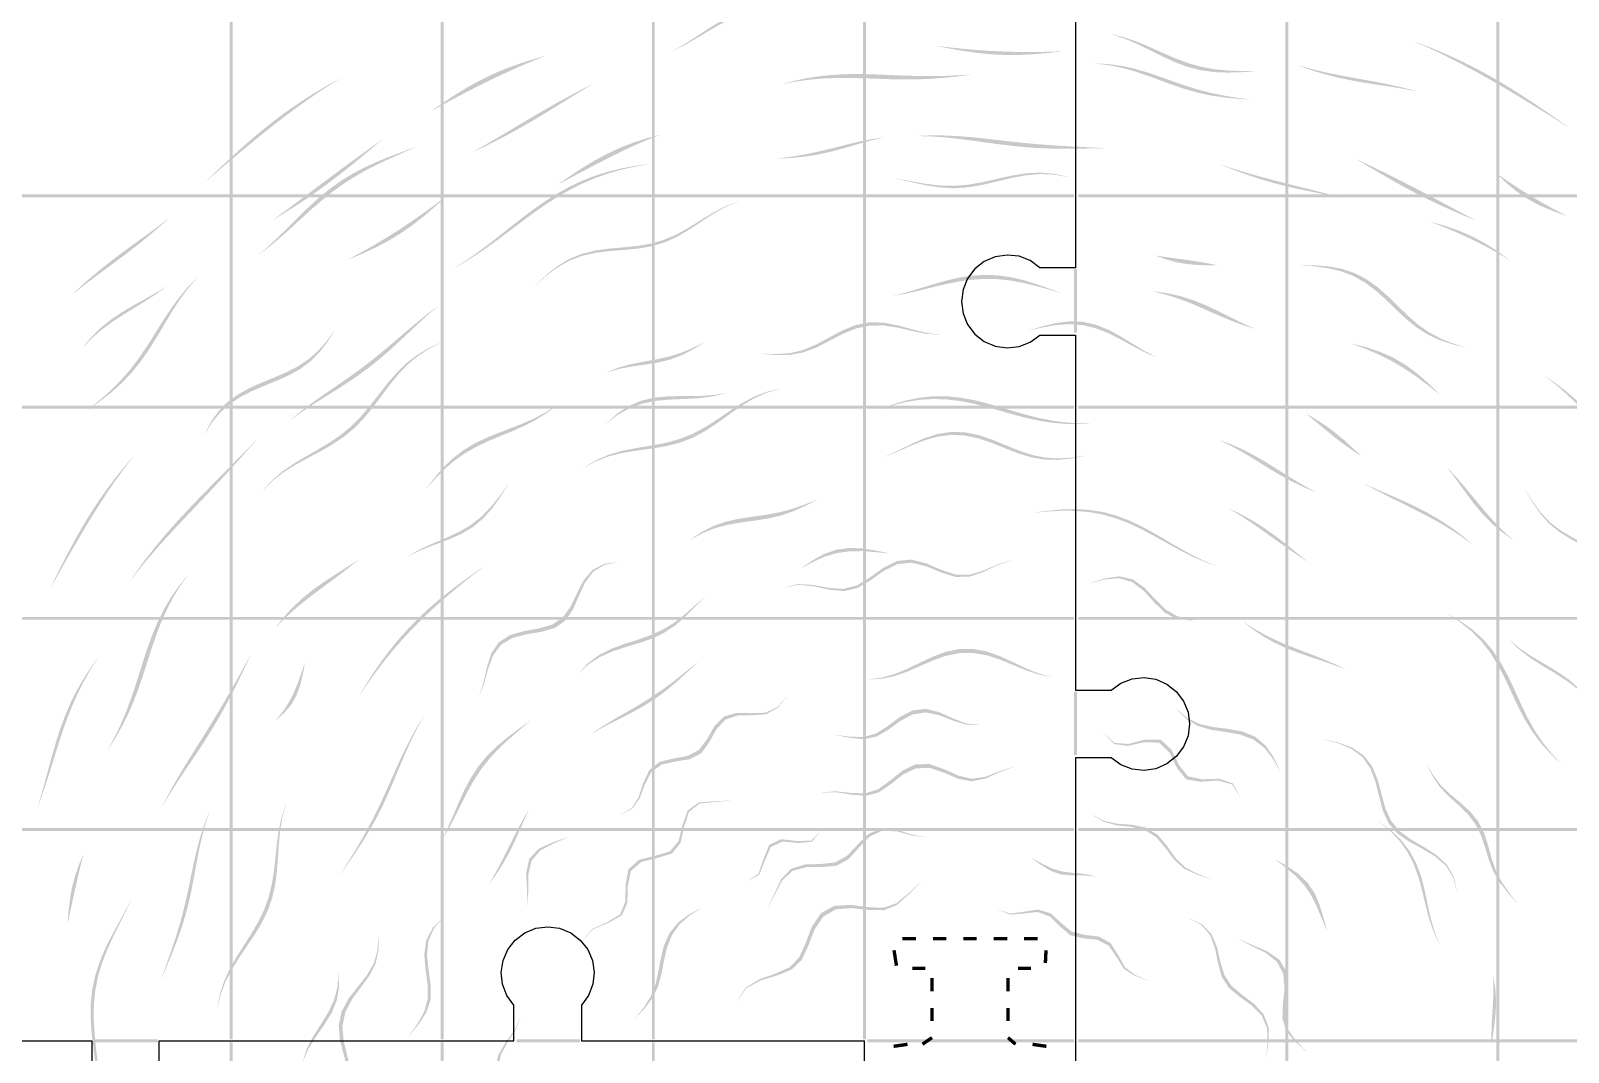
# Model space of a CAD drawing. Header units: millimetres. Extents: x 5 to 414, y 6 to 775.
# Drawn here: x 106.1 to 276.2, y 593.3 to 706.2 of the extents above; entities that cross this region are included whole.
import ezdxf

# ---------------------------------------------------------------- set-up
doc = ezdxf.new("R2010")
doc.units = ezdxf.units.MM
doc.layers.add('CUT', color=1, linetype='Continuous')
doc.layers.add('RASTER', color=7, linetype='Continuous')

msp = doc.modelspace()

# ---------------------------------------------------------------- hatches: boundary and pattern name
at = {"layer": 'RASTER'}
for points in [[(128.112, 711.173), (128.438, 711.173), (128.438, 688.149), (128.112, 688.149)], [(151.462, 711.173), (151.788, 711.173), (151.788, 688.149), (151.462, 688.149)], [(174.812, 711.173), (175.138, 711.173), (175.138, 688.149), (174.812, 688.149)], [(198.162, 711.173), (198.488, 711.173), (198.488, 688.149), (198.162, 688.149)], [(244.862, 711.173), (245.188, 711.173), (245.188, 688.149), (244.862, 688.149)], [(268.212, 711.173), (268.538, 711.173), (268.538, 688.149), (268.212, 688.149)], [(177.135, 704.026), (178.504, 704.798), (179.858, 705.672), (181.219, 706.571), (182.608, 707.406), (184.04, 708.097), (185.521, 708.581), (187.051, 708.828), (188.619, 708.841), (190.212, 708.661), (191.813, 708.353), (193.406, 708.005), (193.409, 707.987), (191.828, 708.248), (190.242, 708.475), (188.662, 708.589), (187.106, 708.529), (185.584, 708.258), (184.107, 707.774), (182.673, 707.109), (181.277, 706.322), (179.903, 705.49), (178.531, 704.694), (177.14, 704.008)], [(225.624, 705.856), (227.094, 705.502), (228.538, 705), (229.958, 704.4), (231.364, 703.766), (232.766, 703.161), (234.176, 702.641), (235.608, 702.242), (237.067, 701.979), (238.558, 701.838), (240.076, 701.784), (241.61, 701.762), (241.605, 701.744), (240.044, 701.657), (238.503, 701.611), (236.996, 701.667), (235.528, 701.869), (234.095, 702.235), (232.689, 702.755), (231.298, 703.39), (229.906, 704.084), (228.502, 704.768), (227.076, 705.372), (225.622, 705.838)], [(206.32, 704.553), (207.857, 704.382), (209.39, 704.229), (210.919, 704.098), (212.445, 703.996), (213.97, 703.926), (215.497, 703.888), (217.026, 703.884), (218.56, 703.911), (220.099, 703.966), (220.097, 703.948), (218.55, 703.771), (217.012, 703.636), (215.482, 703.56), (213.958, 703.555), (212.437, 703.625), (210.916, 703.77), (209.391, 703.98), (207.86, 704.241), (206.32, 704.535)], [(259.116, 705.063), (260.526, 704.534), (261.921, 703.968), (263.3, 703.363), (264.662, 702.72), (266.005, 702.039), (267.331, 701.323), (268.637, 700.573), (269.926, 699.792), (271.198, 698.986), (272.456, 698.158), (273.701, 697.313), (274.935, 696.457), (276.162, 695.593), (276.153, 695.577), (274.888, 696.374), (273.62, 697.168), (272.346, 697.956), (271.068, 698.738), (269.782, 699.511), (268.488, 700.273), (267.185, 701.022), (265.871, 701.753), (264.545, 702.465), (263.207, 703.153), (261.855, 703.815), (260.489, 704.446), (259.109, 705.046)], [(150.536, 697.43), (151.799, 698.318), (153.086, 699.171), (154.401, 699.974), (155.748, 700.718), (157.128, 701.393), (158.54, 701.998), (159.981, 702.533), (161.446, 703.006), (162.93, 703.424), (162.936, 703.407), (161.513, 702.842), (160.103, 702.242), (158.707, 701.613), (157.322, 700.96), (155.946, 700.287), (154.581, 699.596), (153.225, 698.887), (151.879, 698.16), (150.545, 697.413)], [(223.878, 702.625), (225.344, 702.548), (226.796, 702.348), (228.23, 702.032), (229.646, 701.619), (231.046, 701.144), (232.436, 700.646), (233.824, 700.163), (235.218, 699.729), (236.623, 699.363), (238.046, 699.07), (239.485, 698.839), (240.938, 698.647), (240.934, 698.629), (239.457, 698.729), (237.998, 698.874), (236.562, 699.092), (235.147, 699.4), (233.75, 699.798), (232.364, 700.268), (230.981, 700.777), (229.591, 701.288), (228.188, 701.757), (226.768, 702.148), (225.33, 702.435), (223.875, 702.606)], [(246.335, 702.407), (247.743, 702.014), (249.169, 701.671), (250.612, 701.37), (252.068, 701.095), (253.535, 700.831), (255.006, 700.561), (256.474, 700.269), (257.935, 699.939), (259.38, 699.559), (259.373, 699.541), (257.888, 699.824), (256.395, 700.068), (254.904, 700.295), (253.424, 700.529), (251.961, 700.792), (250.519, 701.1), (249.101, 701.466), (247.706, 701.896), (246.33, 702.389)], [(125.565, 689.673), (126.601, 690.659), (127.644, 691.64), (128.698, 692.612), (129.766, 693.57), (130.851, 694.509), (131.956, 695.425), (133.083, 696.314), (134.232, 697.172), (135.404, 697.998), (136.599, 698.789), (137.817, 699.546), (139.055, 700.268), (140.313, 700.956), (140.323, 700.94), (139.105, 700.186), (137.905, 699.404), (136.723, 698.594), (135.557, 697.761), (134.407, 696.907), (133.271, 696.035), (132.148, 695.149), (131.035, 694.25), (129.932, 693.342), (128.835, 692.427), (127.745, 691.507), (126.659, 690.584), (125.577, 689.658)], [(189.353, 700.382), (190.797, 700.754), (192.257, 701.047), (193.73, 701.257), (195.214, 701.385), (196.704, 701.441), (198.197, 701.439), (199.69, 701.398), (201.18, 701.338), (202.665, 701.279), (204.147, 701.236), (205.624, 701.223), (207.098, 701.246), (208.572, 701.304), (210.047, 701.392), (210.047, 701.373), (208.573, 701.184), (207.104, 701.03), (205.635, 700.921), (204.165, 700.862), (202.692, 700.851), (201.214, 700.878), (199.731, 700.927), (198.243, 700.979), (196.752, 701.015), (195.26, 701.013), (193.771, 700.957), (192.289, 700.834), (190.817, 700.636), (189.356, 700.364)], [(155.074, 692.877), (156.372, 693.609), (157.664, 694.36), (158.954, 695.124), (160.245, 695.895), (161.541, 696.665), (162.845, 697.428), (164.16, 698.178), (165.487, 698.911), (166.828, 699.621), (168.183, 700.305), (168.19, 700.287), (166.872, 699.502), (165.568, 698.701), (164.272, 697.898), (162.979, 697.103), (161.685, 696.326), (160.386, 695.573), (159.079, 694.85), (157.76, 694.157), (156.427, 693.495), (155.082, 692.86)], [(132.967, 685.362), (134.165, 686.24), (135.356, 687.126), (136.545, 688.017), (137.734, 688.909), (138.926, 689.801), (140.122, 690.689), (141.324, 691.573), (142.532, 692.451), (143.745, 693.325), (144.966, 694.193), (144.975, 694.177), (143.815, 693.208), (142.658, 692.246), (141.497, 691.299), (140.328, 690.372), (139.146, 689.47), (137.948, 688.597), (136.731, 687.751), (135.496, 686.93), (134.245, 686.131), (132.979, 685.347)], [(164.444, 689.255), (165.742, 690.158), (167.063, 691.031), (168.413, 691.85), (169.798, 692.598), (171.218, 693.263), (172.673, 693.838), (174.158, 694.324), (175.669, 694.728), (175.675, 694.71), (174.218, 694.138), (172.783, 693.51), (171.366, 692.842), (169.964, 692.146), (168.573, 691.433), (167.191, 690.709), (165.817, 689.977), (164.451, 689.237)], [(188.803, 692.12), (190.261, 692.317), (191.71, 692.564), (193.15, 692.863), (194.587, 693.204), (196.025, 693.565), (197.469, 693.915), (198.923, 694.222), (200.386, 694.457), (200.388, 694.439), (198.936, 694.082), (197.497, 693.673), (196.064, 693.256), (194.634, 692.872), (193.198, 692.555), (191.75, 692.324), (190.286, 692.179), (188.806, 692.101)], [(204.212, 694.615), (205.695, 694.672), (207.179, 694.66), (208.663, 694.589), (210.144, 694.471), (211.622, 694.321), (213.096, 694.154), (214.567, 693.986), (216.035, 693.829), (217.503, 693.692), (218.971, 693.578), (220.442, 693.487), (221.916, 693.412), (223.393, 693.344), (224.872, 693.27), (224.869, 693.252), (223.378, 693.228), (221.893, 693.203), (220.414, 693.193), (218.942, 693.214), (217.474, 693.275), (216.011, 693.379), (214.548, 693.525), (213.084, 693.704), (211.616, 693.903), (210.144, 694.106), (208.667, 694.294), (207.185, 694.45), (205.699, 694.555), (204.213, 694.597)], [(131.414, 681.545), (132.538, 682.536), (133.631, 683.569), (134.707, 684.632), (135.782, 685.706), (136.874, 686.765), (138, 687.786), (139.172, 688.745), (140.401, 689.624), (141.687, 690.416), (143.026, 691.121), (144.409, 691.749), (145.821, 692.319), (147.246, 692.855), (148.668, 693.384), (148.677, 693.368), (147.302, 692.757), (145.923, 692.145), (144.554, 691.508), (143.209, 690.825), (141.901, 690.08), (140.636, 689.264), (139.418, 688.378), (138.243, 687.431), (137.104, 686.439), (135.986, 685.423), (134.875, 684.406), (133.753, 683.408), (132.607, 682.447), (131.426, 681.531)], [(152.984, 680.031), (154.259, 680.846), (155.508, 681.713), (156.737, 682.625), (157.956, 683.571), (159.174, 684.535), (160.402, 685.497), (161.651, 686.438), (162.927, 687.337), (164.24, 688.174), (165.592, 688.933), (166.985, 689.601), (168.42, 690.171), (169.893, 690.64), (171.399, 691.011), (172.93, 691.295), (174.478, 691.505), (174.484, 691.487), (172.956, 691.218), (171.446, 690.877), (169.962, 690.454), (168.51, 689.941), (167.093, 689.335), (165.714, 688.641), (164.373, 687.867), (163.068, 687.026), (161.792, 686.135), (160.54, 685.212), (159.302, 684.278), (158.069, 683.352), (156.83, 682.45), (155.576, 681.588), (154.299, 680.775), (152.993, 680.015)], [(201.826, 689.891), (203.436, 689.61), (205.035, 689.33), (206.621, 689.136), (208.197, 689.091), (209.771, 689.217), (211.35, 689.491), (212.94, 689.852), (214.542, 690.21), (216.151, 690.472), (217.758, 690.557), (219.351, 690.421), (220.922, 690.061), (220.92, 690.043), (219.343, 690.33), (217.746, 690.399), (216.138, 690.255), (214.531, 689.949), (212.932, 689.562), (211.346, 689.192), (209.771, 688.927), (208.201, 688.829), (206.628, 688.919), (205.043, 689.171), (203.442, 689.519), (201.827, 689.872)], [(237.838, 691.396), (239.287, 690.934), (240.742, 690.495), (242.203, 690.08), (243.671, 689.688), (245.147, 689.311), (246.629, 688.943), (248.113, 688.572), (249.597, 688.186), (251.075, 687.774), (251.068, 687.757), (249.557, 688.078), (248.046, 688.384), (246.543, 688.695), (245.054, 689.03), (243.582, 689.405), (242.127, 689.828), (240.687, 690.302), (239.257, 690.823), (237.833, 691.378)], [(252.769, 692.024), (254.105, 691.393), (255.434, 690.752), (256.755, 690.1), (258.07, 689.437), (259.378, 688.762), (260.68, 688.078), (261.977, 687.388), (263.271, 686.694), (264.564, 686), (265.86, 685.31), (265.851, 685.293), (264.491, 685.861), (263.143, 686.443), (261.808, 687.047), (260.487, 687.679), (259.181, 688.34), (257.888, 689.032), (256.603, 689.752), (255.324, 690.493), (254.046, 691.248), (252.763, 692.006)], [(268.119, 690.552), (269.372, 689.681), (270.638, 688.839), (271.921, 688.031), (273.225, 687.26), (274.553, 686.527), (275.907, 685.83), (275.896, 685.814), (274.425, 686.322), (273.015, 686.914), (271.685, 687.631), (270.437, 688.488), (269.255, 689.47), (268.11, 690.536)], [(104.762, 688.149), (128.438, 688.149), (128.438, 687.823), (104.762, 687.823)], [(128.112, 688.149), (151.788, 688.149), (151.788, 687.823), (128.112, 687.823)], [(128.112, 687.823), (128.438, 687.823), (128.438, 664.799), (128.112, 664.799)], [(141.23, 680.956), (142.646, 681.722), (144.041, 682.511), (145.414, 683.33), (146.765, 684.181), (148.097, 685.064), (149.412, 685.978), (150.716, 686.919), (152.014, 687.881), (152.023, 687.864), (150.804, 686.765), (149.57, 685.71), (148.304, 684.721), (146.994, 683.814), (145.631, 682.993), (144.213, 682.252), (142.746, 681.575), (141.24, 680.941)], [(151.462, 688.149), (175.138, 688.149), (175.138, 687.823), (151.462, 687.823)], [(151.462, 687.823), (151.788, 687.823), (151.788, 664.799), (151.462, 664.799)], [(161.929, 678.108), (163.082, 679.202), (164.302, 680.184), (165.617, 680.984), (167.032, 681.567), (168.533, 681.941), (170.091, 682.156), (171.667, 682.295), (173.223, 682.451), (174.731, 682.71), (176.176, 683.131), (177.562, 683.731), (178.907, 684.481), (180.237, 685.312), (181.583, 686.133), (182.969, 686.848), (184.411, 687.378), (184.415, 687.36), (182.988, 686.775), (181.618, 686.008), (180.288, 685.139), (178.973, 684.266), (177.642, 683.483), (176.268, 682.859), (174.832, 682.424), (173.33, 682.16), (171.776, 682.011), (170.198, 681.89), (168.634, 681.701), (167.121, 681.361), (165.691, 680.82), (164.358, 680.067), (163.115, 679.134), (161.937, 678.092)], [(174.812, 688.149), (198.488, 688.149), (198.488, 687.823), (174.812, 687.823)], [(174.812, 687.823), (175.138, 687.823), (175.138, 664.799), (174.812, 664.799)], [(198.162, 688.149), (221.512, 688.149), (221.512, 687.823), (198.162, 687.823)], [(198.162, 687.823), (198.488, 687.823), (198.488, 664.799), (198.162, 664.799)], [(221.979, 688.149), (245.188, 688.149), (245.188, 687.823), (221.979, 687.823)], [(244.862, 688.149), (268.538, 688.149), (268.538, 687.823), (244.862, 687.823)], [(244.862, 687.823), (245.188, 687.823), (245.188, 664.799), (244.862, 664.799)], [(268.212, 688.149), (291.888, 688.149), (291.888, 687.823), (268.212, 687.823)], [(268.212, 687.823), (268.538, 687.823), (268.538, 664.799), (268.212, 664.799)], [(110.73, 677.104), (111.822, 678.127), (112.947, 679.114), (114.103, 680.067), (115.285, 680.99), (116.484, 681.888), (117.693, 682.771), (118.903, 683.647), (120.105, 684.526), (121.292, 685.419), (121.305, 685.404), (120.196, 684.423), (119.066, 683.467), (117.91, 682.536), (116.732, 681.626), (115.536, 680.73), (114.329, 679.839), (113.119, 678.944), (111.921, 678.031), (110.744, 677.091)], [(260.912, 685.141), (262.475, 684.69), (264.006, 684.16), (265.488, 683.528), (266.91, 682.78), (268.268, 681.921), (269.566, 680.965), (269.556, 680.949), (268.184, 681.777), (266.774, 682.541), (265.336, 683.252), (263.876, 683.918), (262.399, 684.542), (260.904, 685.124)], [(230.545, 681.388), (231.673, 681.214), (232.808, 681.064), (233.946, 680.913), (235.082, 680.743), (236.213, 680.545), (237.338, 680.319), (237.333, 680.301), (236.151, 680.314), (234.982, 680.355), (233.837, 680.467), (232.717, 680.674), (231.621, 680.981), (230.541, 681.37)], [(246.547, 680.347), (248.098, 680.303), (249.635, 680.184), (251.122, 679.917), (252.533, 679.451), (253.85, 678.772), (255.074, 677.9), (256.221, 676.888), (257.321, 675.81), (258.413, 674.745), (259.539, 673.767), (260.731, 672.924), (262.008, 672.236), (263.371, 671.687), (264.8, 671.233), (264.79, 671.217), (263.313, 671.59), (261.906, 672.06), (260.591, 672.676), (259.37, 673.457), (258.225, 674.388), (257.123, 675.422), (256.024, 676.488), (254.887, 677.507), (253.682, 678.405), (252.391, 679.129), (251.011, 679.654), (249.558, 679.995), (248.057, 680.197), (246.541, 680.329)], [(112.481, 664.367), (113.713, 665.371), (114.891, 666.411), (115.999, 667.51), (117.028, 668.677), (117.983, 669.917), (118.878, 671.219), (119.737, 672.566), (120.591, 673.931), (121.47, 675.283), (122.404, 676.589), (123.418, 677.819), (124.527, 678.949), (124.54, 678.935), (123.496, 677.732), (122.546, 676.437), (121.668, 675.076), (120.834, 673.684), (120.01, 672.295), (119.163, 670.942), (118.262, 669.652), (117.283, 668.442), (116.212, 667.318), (115.048, 666.274), (113.801, 665.295), (112.496, 664.355)], [(201.586, 676.948), (202.982, 677.316), (204.382, 677.736), (205.791, 678.173), (207.213, 678.582), (208.646, 678.922), (210.089, 679.155), (211.537, 679.255), (212.984, 679.207), (214.424, 679.013), (215.853, 678.688), (217.266, 678.261), (218.664, 677.771), (220.049, 677.261), (220.047, 677.243), (218.653, 677.65), (217.25, 678.042), (215.834, 678.383), (214.407, 678.639), (212.971, 678.785), (211.53, 678.808), (210.089, 678.708), (208.652, 678.499), (207.223, 678.208), (205.805, 677.868), (204.395, 677.517), (202.991, 677.194), (201.588, 676.929)], [(221.512, 679.884), (221.838, 679.884), (221.838, 672.879), (221.512, 672.879)], [(111.886, 671.227), (112.78, 672.332), (113.786, 673.336), (114.895, 674.238), (116.09, 675.05), (117.344, 675.796), (118.621, 676.506), (119.888, 677.215), (121.113, 677.958), (121.126, 677.945), (119.981, 677.119), (118.782, 676.342), (117.552, 675.587), (116.318, 674.828), (115.108, 674.033), (113.953, 673.178), (112.878, 672.242), (111.899, 671.215)], [(230.222, 677.439), (231.722, 677.247), (233.195, 676.925), (234.635, 676.471), (236.04, 675.904), (237.418, 675.259), (238.777, 674.582), (240.133, 673.916), (241.499, 673.3), (241.493, 673.282), (240.075, 673.741), (238.68, 674.271), (237.298, 674.857), (235.918, 675.468), (234.528, 676.065), (233.117, 676.609), (231.681, 677.067), (230.218, 677.42)], [(134.88, 663.26), (136.019, 664.187), (137.197, 665.069), (138.397, 665.918), (139.607, 666.75), (140.813, 667.582), (142.004, 668.427), (143.174, 669.296), (144.322, 670.193), (145.449, 671.119), (146.565, 672.066), (147.678, 673.021), (148.801, 673.97), (149.945, 674.894), (151.121, 675.775), (151.131, 675.759), (150.007, 674.8), (148.913, 673.803), (147.838, 672.79), (146.767, 671.782), (145.685, 670.797), (144.58, 669.85), (143.444, 668.947), (142.272, 668.091), (141.065, 667.273), (139.831, 666.484), (138.581, 665.705), (137.33, 664.918), (136.095, 664.104), (134.893, 663.246)], [(186.857, 670.548), (188.463, 670.493), (190.019, 670.588), (191.514, 670.936), (192.96, 671.541), (194.388, 672.313), (195.833, 673.09), (197.32, 673.699), (198.858, 674.007), (200.435, 673.976), (202.03, 673.668), (203.619, 673.229), (205.187, 672.838), (206.731, 672.651), (206.732, 672.632), (205.192, 672.732), (203.632, 673.041), (202.053, 673.408), (200.468, 673.659), (198.901, 673.65), (197.373, 673.321), (195.892, 672.714), (194.45, 671.958), (193.02, 671.228), (191.567, 670.68), (190.061, 670.405), (188.488, 670.39), (186.862, 670.53)], [(216.484, 673.114), (217.983, 673.56), (219.491, 673.925), (220.996, 674.114), (222.478, 674.059), (223.925, 673.738), (225.328, 673.175), (226.687, 672.438), (228.015, 671.62), (229.33, 670.828), (230.657, 670.153), (230.653, 670.135), (229.302, 670.701), (227.969, 671.395), (226.63, 672.134), (225.267, 672.821), (223.868, 673.365), (222.43, 673.703), (220.959, 673.807), (219.468, 673.697), (217.971, 673.431), (216.483, 673.095)], [(125.334, 661.592), (126.006, 662.915), (126.828, 664.105), (127.821, 665.134), (128.975, 665.998), (130.262, 666.716), (131.632, 667.331), (133.027, 667.9), (134.391, 668.486), (135.674, 669.148), (136.846, 669.929), (137.897, 670.853), (138.839, 671.914), (139.704, 673.083), (139.716, 673.068), (138.918, 671.815), (138.041, 670.677), (137.049, 669.688), (135.927, 668.854), (134.681, 668.158), (133.338, 667.556), (131.947, 666.991), (130.563, 666.399), (129.246, 665.72), (128.044, 664.911), (126.991, 663.947), (126.097, 662.828), (125.348, 661.579)], [(131.783, 655.431), (132.808, 656.548), (133.967, 657.533), (135.235, 658.405), (136.566, 659.198), (137.912, 659.962), (139.222, 660.749), (140.461, 661.605), (141.607, 662.56), (142.661, 663.625), (143.643, 664.784), (144.59, 666.003), (145.544, 667.228), (146.55, 668.403), (147.643, 669.473), (148.844, 670.4), (150.157, 671.167), (151.565, 671.782), (151.575, 671.767), (150.205, 671.096), (148.931, 670.276), (147.767, 669.301), (146.709, 668.189), (145.734, 666.98), (144.805, 665.729), (143.878, 664.495), (142.907, 663.33), (141.857, 662.268), (140.707, 661.326), (139.456, 660.492), (138.125, 659.734), (136.751, 659.006), (135.384, 658.254), (134.075, 657.427), (132.87, 656.488), (131.797, 655.418)], [(169.859, 668.498), (171.169, 669.02), (172.542, 669.391), (173.949, 669.666), (175.354, 669.921), (176.73, 670.23), (178.061, 670.644), (179.347, 671.181), (180.603, 671.818), (180.609, 671.8), (179.399, 671.031), (178.156, 670.383), (176.857, 669.896), (175.496, 669.564), (174.086, 669.336), (172.653, 669.136), (171.234, 668.875), (169.867, 668.481)], [(252.242, 671.646), (253.823, 671.25), (255.36, 670.743), (256.828, 670.09), (258.21, 669.276), (259.504, 668.313), (260.722, 667.235), (261.889, 666.093), (261.879, 666.077), (260.623, 667.07), (259.338, 668.026), (258.01, 668.919), (256.634, 669.73), (255.208, 670.449), (253.738, 671.077), (252.234, 671.629)], [(167.241, 657.894), (168.571, 658.737), (170.016, 659.368), (171.55, 659.81), (173.136, 660.12), (174.729, 660.38), (176.29, 660.674), (177.792, 661.077), (179.226, 661.635), (180.6, 662.353), (181.937, 663.2), (183.268, 664.108), (184.625, 664.988), (186.031, 665.751), (187.502, 666.324), (189.037, 666.667), (189.042, 666.649), (187.528, 666.23), (186.079, 665.585), (184.696, 664.757), (183.362, 663.823), (182.052, 662.873), (180.732, 661.998), (179.37, 661.267), (177.942, 660.712), (176.44, 660.327), (174.872, 660.064), (173.265, 659.85), (171.658, 659.594), (170.096, 659.215), (168.618, 658.652), (167.25, 657.878)], [(273.592, 668.08), (274.806, 667.243), (275.973, 666.341), (277.088, 665.376), (278.15, 664.35), (279.163, 663.27), (280.132, 662.147), (281.062, 660.99), (281.966, 659.814), (282.854, 658.631), (283.738, 657.454), (283.725, 657.441), (282.777, 658.551), (281.833, 659.672), (280.887, 660.797), (279.93, 661.919), (278.956, 663.029), (277.955, 664.117), (276.923, 665.173), (275.852, 666.188), (274.738, 667.155), (273.58, 668.065)], [(169.779, 662.83), (170.944, 663.893), (172.223, 664.743), (173.623, 665.34), (175.127, 665.687), (176.703, 665.832), (178.308, 665.857), (179.901, 665.862), (181.446, 665.949), (182.925, 666.195), (182.93, 666.178), (181.494, 665.809), (179.989, 665.617), (178.431, 665.535), (176.848, 665.471), (175.278, 665.329), (173.762, 665.025), (172.332, 664.506), (171.008, 663.76), (169.788, 662.814)], [(200.093, 664.424), (201.522, 664.951), (202.973, 665.378), (204.444, 665.677), (205.929, 665.829), (207.422, 665.829), (208.915, 665.685), (210.402, 665.417), (211.877, 665.055), (213.338, 664.636), (214.785, 664.201), (216.221, 663.786), (217.651, 663.426), (219.082, 663.144), (220.52, 662.95), (221.971, 662.844), (223.439, 662.813), (223.436, 662.794), (221.957, 662.751), (220.498, 662.784), (219.055, 662.91), (217.623, 663.134), (216.194, 663.446), (214.762, 663.823), (213.321, 664.236), (211.867, 664.647), (210.4, 665.017), (208.92, 665.307), (207.433, 665.487), (205.944, 665.536), (204.46, 665.443), (202.987, 665.211), (201.532, 664.857), (200.095, 664.406)], [(104.762, 664.799), (128.438, 664.799), (128.438, 664.473), (104.762, 664.473)], [(128.112, 664.799), (151.788, 664.799), (151.788, 664.473), (128.112, 664.473)], [(128.112, 664.473), (128.438, 664.473), (128.438, 641.449), (128.112, 641.449)], [(149.912, 655.705), (150.803, 656.865), (151.755, 657.964), (152.793, 658.963), (153.928, 659.838), (155.156, 660.584), (156.457, 661.216), (157.805, 661.767), (159.165, 662.283), (160.508, 662.809), (161.81, 663.388), (163.06, 664.047), (164.259, 664.795), (164.268, 664.778), (163.122, 663.94), (161.924, 663.197), (160.669, 662.548), (159.365, 661.97), (158.032, 661.424), (156.698, 660.864), (155.394, 660.247), (154.147, 659.537), (152.978, 658.717), (151.892, 657.788), (150.881, 656.768), (149.924, 655.69)], [(151.462, 664.799), (175.138, 664.799), (175.138, 664.473), (151.462, 664.473)], [(151.462, 664.473), (151.788, 664.473), (151.788, 641.449), (151.462, 641.449)], [(174.812, 664.799), (198.488, 664.799), (198.488, 664.473), (174.812, 664.473)], [(174.812, 664.473), (175.138, 664.473), (175.138, 641.449), (174.812, 641.449)], [(198.162, 664.799), (221.512, 664.799), (221.512, 664.473), (198.162, 664.473)], [(198.162, 664.473), (198.488, 664.473), (198.488, 641.449), (198.162, 641.449)], [(221.979, 664.799), (245.188, 664.799), (245.188, 664.473), (221.979, 664.473)], [(244.862, 664.799), (268.538, 664.799), (268.538, 664.473), (244.862, 664.473)], [(244.862, 664.473), (245.188, 664.473), (245.188, 641.449), (244.862, 641.449)], [(247.205, 663.904), (248.308, 663.259), (249.378, 662.556), (250.409, 661.788), (251.402, 660.959), (252.363, 660.088), (253.307, 659.205), (253.298, 659.189), (252.253, 659.887), (251.222, 660.619), (250.209, 661.395), (249.208, 662.212), (248.209, 663.052), (247.198, 663.887)], [(268.212, 664.799), (291.888, 664.799), (291.888, 664.473), (268.212, 664.473)], [(268.212, 664.473), (268.538, 664.473), (268.538, 641.449), (268.212, 641.449)], [(200.581, 659.162), (202.002, 659.819), (203.438, 660.527), (204.901, 661.175), (206.393, 661.657), (207.908, 661.893), (209.431, 661.85), (210.95, 661.544), (212.451, 661.039), (213.93, 660.433), (215.389, 659.837), (216.838, 659.353), (218.295, 659.054), (219.772, 658.965), (221.281, 659.062), (222.822, 659.276), (222.819, 659.257), (221.268, 658.971), (219.751, 658.804), (218.27, 658.828), (216.813, 659.072), (215.366, 659.511), (213.912, 660.076), (212.44, 660.667), (210.946, 661.172), (209.434, 661.494), (207.916, 661.567), (206.406, 661.374), (204.916, 660.948), (203.452, 660.365), (202.011, 659.727), (200.583, 659.144)], [(117.145, 645.479), (117.997, 646.709), (118.887, 647.912), (119.811, 649.089), (120.767, 650.241), (121.749, 651.369), (122.754, 652.477), (123.776, 653.567), (124.81, 654.644), (125.852, 655.711), (126.898, 656.771), (127.943, 657.828), (128.987, 658.885), (130.026, 659.945), (131.062, 661.007), (131.076, 660.994), (130.096, 659.878), (129.111, 658.769), (128.118, 657.669), (127.115, 656.577), (126.104, 655.493), (125.085, 654.413), (124.06, 653.335), (123.034, 652.253), (122.012, 651.165), (120.999, 650.065), (120.001, 648.949), (119.025, 647.813), (118.076, 646.654), (117.16, 645.469)], [(237.596, 660.981), (239.015, 660.466), (240.392, 659.844), (241.729, 659.132), (243.033, 658.358), (244.316, 657.555), (245.594, 656.756), (246.88, 655.988), (248.187, 655.268), (248.178, 655.251), (246.804, 655.837), (245.464, 656.487), (244.156, 657.206), (242.867, 657.979), (241.582, 658.778), (240.283, 659.567), (238.956, 660.307), (237.59, 660.963)], [(108.243, 644.556), (108.938, 645.966), (109.645, 647.374), (110.372, 648.775), (111.124, 650.163), (111.908, 651.534), (112.729, 652.883), (113.591, 654.206), (114.495, 655.499), (115.443, 656.761), (116.433, 657.99), (117.462, 659.186), (117.477, 659.174), (116.511, 657.927), (115.582, 656.652), (114.686, 655.354), (113.819, 654.037), (112.979, 652.703), (112.16, 651.357), (111.359, 650.003), (110.571, 648.643), (109.794, 647.279), (109.024, 645.913), (108.259, 644.546)], [(262.873, 657.854), (263.921, 656.725), (264.926, 655.554), (265.905, 654.368), (266.881, 653.196), (267.878, 652.064), (268.919, 650.994), (270.021, 649.998), (270.009, 649.984), (268.795, 650.851), (267.67, 651.814), (266.629, 652.884), (265.658, 654.052), (264.73, 655.294), (263.81, 656.573), (262.862, 657.839)], [(147.821, 648.153), (149.186, 648.925), (150.638, 649.58), (152.103, 650.196), (153.512, 650.854), (154.814, 651.623), (155.985, 652.549), (157.037, 653.635), (158.007, 654.848), (158.952, 656.121), (158.963, 656.106), (158.079, 654.748), (157.166, 653.463), (156.159, 652.325), (155.014, 651.374), (153.717, 650.608), (152.288, 649.981), (150.781, 649.42), (149.27, 648.834), (147.834, 648.14)], [(253.668, 656.12), (255.053, 655.517), (256.449, 654.918), (257.845, 654.303), (259.229, 653.655), (260.588, 652.956), (261.911, 652.195), (263.185, 651.362), (264.405, 650.453), (265.565, 649.47), (265.553, 649.456), (264.324, 650.354), (263.048, 651.185), (261.734, 651.959), (260.393, 652.686), (259.039, 653.381), (257.68, 654.058), (256.327, 654.73), (254.985, 655.409), (253.658, 656.104)], [(271.344, 655.569), (272.19, 654.262), (273.085, 653.03), (274.104, 651.945), (275.279, 651.029), (276.595, 650.247), (277.988, 649.525), (279.363, 648.765), (280.624, 647.879), (281.696, 646.812), (282.556, 645.557), (283.232, 644.156), (283.804, 642.686), (284.378, 641.236), (285.055, 639.882), (285.902, 638.664), (286.932, 637.578), (286.917, 637.567), (285.842, 638.621), (284.954, 639.806), (284.24, 641.128), (283.635, 642.549), (283.038, 643.993), (282.344, 645.374), (281.476, 646.615), (280.402, 647.676), (279.149, 648.562), (277.788, 649.33), (276.417, 650.067), (275.128, 650.871), (273.984, 651.817), (273.001, 652.936), (272.141, 654.206), (271.332, 655.555)], [(179.035, 649.968), (180.284, 650.815), (181.615, 651.493), (183.025, 651.98), (184.492, 652.304), (185.986, 652.53), (187.472, 652.739), (188.93, 653.01), (190.351, 653.388), (191.743, 653.875), (193.125, 654.428), (193.129, 654.41), (191.783, 653.721), (190.427, 653.113), (189.041, 652.641), (187.61, 652.311), (186.14, 652.083), (184.648, 651.882), (183.165, 651.622), (181.724, 651.229), (180.347, 650.67), (179.043, 649.951)], [(217.004, 652.973), (218.555, 653.173), (220.115, 653.318), (221.675, 653.363), (223.223, 653.273), (224.746, 653.028), (226.236, 652.622), (227.685, 652.069), (229.093, 651.396), (230.465, 650.643), (231.81, 649.853), (233.142, 649.071), (234.478, 648.334), (235.832, 647.67), (237.217, 647.091), (237.209, 647.073), (235.802, 647.594), (234.428, 648.201), (233.077, 648.885), (231.735, 649.623), (230.385, 650.379), (229.014, 651.11), (227.61, 651.775), (226.169, 652.333), (224.69, 652.758), (223.178, 653.035), (221.643, 653.169), (220.095, 653.177), (218.545, 653.092), (217.002, 652.955)], [(238.677, 653.401), (240.025, 652.767), (241.33, 652.045), (242.592, 651.241), (243.811, 650.37), (244.996, 649.452), (246.158, 648.513), (247.312, 647.581), (247.302, 647.565), (246.08, 648.371), (244.867, 649.206), (243.658, 650.064), (242.444, 650.932), (241.215, 651.792), (239.96, 652.618), (238.67, 653.383)], [(191.326, 646.814), (192.556, 647.68), (193.846, 648.394), (195.207, 648.871), (196.63, 649.071), (198.096, 649.016), (199.576, 648.78), (201.047, 648.474), (201.049, 648.456), (199.604, 648.605), (198.15, 648.716), (196.704, 648.703), (195.289, 648.505), (193.919, 648.099), (192.602, 647.509), (191.331, 646.796)], [(133.268, 640.333), (134.151, 641.478), (135.131, 642.547), (136.201, 643.537), (137.347, 644.455), (138.552, 645.31), (139.791, 646.121), (141.038, 646.908), (142.268, 647.697), (142.281, 647.684), (141.17, 646.786), (140.026, 645.91), (138.858, 645.043), (137.682, 644.171), (136.515, 643.279), (135.378, 642.35), (134.293, 641.368), (133.283, 640.322)], [(142.479, 632.793), (143.276, 634.105), (144.11, 635.394), (144.988, 636.654), (145.915, 637.88), (146.891, 639.064), (147.919, 640.205), (148.996, 641.3), (150.118, 642.348), (151.281, 643.351), (152.479, 644.313), (153.704, 645.238), (154.949, 646.132), (156.207, 647.004), (156.219, 646.989), (155.012, 646.06), (153.818, 645.112), (152.639, 644.142), (151.481, 643.146), (150.347, 642.121), (149.242, 641.064), (148.169, 639.974), (147.132, 638.85), (146.132, 637.693), (145.169, 636.505), (144.243, 635.289), (143.352, 634.046), (142.494, 632.782)], [(155.714, 632.745), (156.205, 634.217), (156.563, 635.858), (157.054, 637.41), (157.887, 638.641), (159.125, 639.439), (160.667, 639.873), (162.294, 640.164), (163.77, 640.593), (164.946, 641.376), (165.816, 642.566), (166.516, 644.023), (167.257, 645.473), (168.228, 646.625), (169.519, 647.3), (171.083, 647.514), (171.093, 647.498), (169.58, 647.203), (168.341, 646.453), (167.42, 645.234), (166.725, 643.729), (166.064, 642.23), (165.225, 641.015), (164.068, 640.221), (162.599, 639.798), (160.966, 639.527), (159.404, 639.128), (158.133, 638.377), (157.256, 637.203), (156.71, 635.713), (156.288, 634.138), (155.728, 632.732)], [(189.379, 644.637), (190.927, 645.084), (192.627, 644.982), (194.355, 644.656), (195.998, 644.541), (197.514, 644.935), (198.949, 645.818), (200.391, 646.864), (201.909, 647.626), (203.514, 647.789), (205.165, 647.358), (206.802, 646.652), (208.396, 646.123), (209.961, 646.099), (211.537, 646.592), (213.15, 647.293), (214.783, 647.751), (214.782, 647.733), (213.146, 647.209), (211.534, 646.445), (209.961, 645.894), (208.402, 645.868), (206.817, 646.355), (205.19, 647.032), (203.549, 647.444), (201.952, 647.275), (200.442, 646.521), (199.006, 645.495), (197.573, 644.644), (196.055, 644.293), (194.406, 644.457), (192.666, 644.841), (190.951, 645.004), (189.385, 644.619)], [(114.685, 626.845), (115.395, 628.153), (116.042, 629.489), (116.627, 630.858), (117.156, 632.26), (117.644, 633.691), (118.108, 635.144), (118.57, 636.608), (119.054, 638.071), (119.583, 639.516), (120.178, 640.93), (120.855, 642.298), (121.626, 643.609), (122.497, 644.853), (123.464, 646.026), (123.48, 646.015), (122.595, 644.783), (121.806, 643.486), (121.109, 642.13), (120.495, 640.726), (119.949, 639.287), (119.452, 637.829), (118.981, 636.367), (118.513, 634.914), (118.022, 633.483), (117.489, 632.083), (116.898, 630.719), (116.237, 629.393), (115.504, 628.101), (114.702, 626.837)], [(223.266, 645.164), (224.92, 645.702), (226.537, 645.935), (228.018, 645.585), (229.319, 644.651), (230.49, 643.404), (231.652, 642.245), (232.943, 641.502), (234.435, 641.266), (236.089, 641.35), (237.76, 641.391), (237.752, 641.374), (236.038, 641.237), (234.351, 641.064), (232.836, 641.227), (231.534, 641.922), (230.374, 643.062), (229.216, 644.323), (227.936, 645.301), (226.481, 645.723), (224.891, 645.581), (223.262, 645.146)], [(166.694, 635.207), (167.726, 636.309), (168.926, 637.204), (170.272, 637.896), (171.711, 638.435), (173.177, 638.904), (174.606, 639.398), (175.953, 640), (177.204, 640.755), (178.377, 641.66), (179.513, 642.661), (180.663, 643.67), (180.671, 643.653), (179.572, 642.544), (178.489, 641.453), (177.362, 640.476), (176.148, 639.672), (174.825, 639.048), (173.405, 638.558), (171.928, 638.121), (170.459, 637.636), (169.067, 637.017), (167.807, 636.206), (166.706, 635.193)], [(104.762, 641.449), (128.438, 641.449), (128.438, 641.123), (104.762, 641.123)], [(128.112, 641.449), (151.788, 641.449), (151.788, 641.123), (128.112, 641.123)], [(128.112, 641.123), (128.438, 641.123), (128.438, 618.099), (128.112, 618.099)], [(151.462, 641.449), (175.138, 641.449), (175.138, 641.123), (151.462, 641.123)], [(151.462, 641.123), (151.788, 641.123), (151.788, 618.099), (151.462, 618.099)], [(174.812, 641.449), (198.488, 641.449), (198.488, 641.123), (174.812, 641.123)], [(174.812, 641.123), (175.138, 641.123), (175.138, 618.099), (174.812, 618.099)], [(198.162, 641.449), (221.512, 641.449), (221.512, 641.123), (198.162, 641.123)], [(198.162, 641.123), (198.488, 641.123), (198.488, 618.099), (198.162, 618.099)], [(221.979, 641.449), (245.188, 641.449), (245.188, 641.123), (221.979, 641.123)], [(244.862, 641.449), (268.538, 641.449), (268.538, 641.123), (244.862, 641.123)], [(244.862, 641.123), (245.188, 641.123), (245.188, 618.099), (244.862, 618.099)], [(262.8, 641.783), (264.249, 640.976), (265.588, 640.033), (266.789, 638.938), (267.838, 637.694), (268.741, 636.323), (269.526, 634.863), (270.234, 633.358), (270.914, 631.853), (271.62, 630.388), (272.394, 628.991), (273.268, 627.675), (274.251, 626.435), (275.331, 625.252), (275.315, 625.242), (274.151, 626.368), (273.092, 627.55), (272.153, 628.813), (271.328, 630.163), (270.59, 631.592), (269.896, 633.075), (269.194, 634.574), (268.434, 636.044), (267.57, 637.441), (266.575, 638.727), (265.438, 639.878), (264.167, 640.888), (262.788, 641.769)], [(268.212, 641.449), (291.888, 641.449), (291.888, 641.123), (268.212, 641.123)], [(268.212, 641.123), (268.538, 641.123), (268.538, 618.099), (268.212, 618.099)], [(240.272, 640.882), (241.408, 640.147), (242.579, 639.483), (243.792, 638.886), (245.044, 638.344), (246.33, 637.837), (247.639, 637.341), (248.952, 636.828), (250.252, 636.274), (251.519, 635.653), (251.507, 635.639), (250.171, 636.166), (248.813, 636.636), (247.46, 637.083), (246.135, 637.541), (244.855, 638.045), (243.629, 638.618), (242.46, 639.278), (241.342, 640.029), (240.263, 640.865)], [(198.745, 634.552), (200.192, 634.726), (201.6, 635.107), (202.993, 635.674), (204.394, 636.353), (205.825, 637.029), (207.293, 637.578), (208.793, 637.893), (210.306, 637.913), (211.811, 637.633), (213.289, 637.112), (214.731, 636.453), (216.142, 635.781), (217.54, 635.213), (218.949, 634.829), (218.946, 634.811), (217.523, 635.098), (216.118, 635.574), (214.705, 636.162), (213.267, 636.752), (211.798, 637.221), (210.304, 637.468), (208.803, 637.438), (207.315, 637.134), (205.857, 636.618), (204.432, 635.994), (203.031, 635.385), (201.634, 634.901), (200.214, 634.612), (198.749, 634.533)], [(269.702, 638.875), (270.883, 637.905), (272.195, 637.039), (273.586, 636.219), (274.985, 635.379), (276.31, 634.456), (277.491, 633.402), (278.475, 632.193), (278.46, 632.182), (277.374, 633.315), (276.115, 634.304), (274.748, 635.188), (273.353, 636.024), (272.008, 636.877), (270.774, 637.808), (269.688, 638.862)], [(106.925, 620.585), (107.345, 621.986), (107.741, 623.399), (108.125, 624.822), (108.515, 626.248), (108.928, 627.669), (109.382, 629.078), (109.892, 630.464), (110.47, 631.822), (111.122, 633.144), (111.849, 634.428), (112.644, 635.673), (113.497, 636.882), (113.514, 636.873), (112.733, 635.624), (112.007, 634.345), (111.34, 633.033), (110.735, 631.692), (110.187, 630.324), (109.689, 628.937), (109.227, 627.537), (108.786, 626.132), (108.351, 624.729), (107.907, 623.334), (107.44, 621.95), (106.942, 620.578)], [(120.726, 620.642), (121.411, 621.958), (122.136, 623.253), (122.892, 624.528), (123.667, 625.789), (124.452, 627.041), (125.236, 628.289), (126.012, 629.538), (126.774, 630.792), (127.521, 632.054), (128.254, 633.325), (128.975, 634.606), (129.69, 635.892), (130.407, 637.182), (130.422, 637.171), (129.783, 635.831), (129.142, 634.499), (128.488, 633.181), (127.811, 631.881), (127.104, 630.602), (126.364, 629.342), (125.591, 628.099), (124.79, 626.867), (123.97, 625.639), (123.141, 624.409), (122.317, 623.17), (121.513, 621.914), (120.744, 620.635)], [(133.2, 630.017), (133.965, 630.93), (134.619, 631.91), (135.168, 632.96), (135.633, 634.071), (136.047, 635.228), (136.447, 636.404), (136.462, 636.393), (136.215, 635.108), (135.917, 633.876), (135.496, 632.74), (134.908, 631.722), (134.14, 630.82), (133.216, 630.008)], [(168.181, 628.582), (169.51, 629.454), (170.874, 630.266), (172.243, 631.051), (173.593, 631.843), (174.909, 632.67), (176.184, 633.548), (177.427, 634.481), (178.651, 635.456), (179.879, 636.448), (179.888, 636.431), (178.724, 635.334), (177.561, 634.269), (176.368, 633.272), (175.125, 632.364), (173.817, 631.543), (172.448, 630.79), (171.034, 630.072), (169.603, 629.346), (168.194, 628.568)], [(171.325, 619.564), (172.575, 620.313), (173.351, 621.535), (173.855, 623.086), (174.524, 624.51), (175.66, 625.413), (177.192, 625.796), (178.758, 626.074), (180.016, 626.739), (180.916, 627.941), (181.721, 629.353), (182.77, 630.425), (184.195, 630.842), (185.833, 630.801), (187.381, 630.855), (188.651, 631.461), (189.709, 632.591), (189.716, 632.574), (188.692, 631.368), (187.458, 630.691), (185.948, 630.573), (184.346, 630.561), (182.955, 630.101), (181.936, 629.001), (181.153, 627.575), (180.267, 626.372), (179.014, 625.721), (177.442, 625.468), (175.894, 625.123), (174.732, 624.267), (174.026, 622.896), (173.476, 621.403), (172.647, 620.241), (171.338, 619.552)], [(221.512, 633.184), (221.838, 633.184), (221.838, 626.179), (221.512, 626.179)], [(195.114, 628.405), (196.704, 628.208), (198.214, 628.165), (199.598, 628.553), (200.902, 629.377), (202.214, 630.36), (203.606, 631.096), (205.087, 631.285), (206.611, 630.905), (208.116, 630.226), (209.576, 629.659), (211.009, 629.523), (211.008, 629.504), (209.577, 629.523), (208.126, 629.982), (206.634, 630.573), (205.127, 630.89), (203.662, 630.669), (202.283, 629.935), (200.978, 628.987), (199.672, 628.228), (198.275, 627.929), (196.742, 628.078), (195.12, 628.387)], [(232.833, 631.266), (234.012, 630.287), (235.344, 629.628), (236.858, 629.279), (238.493, 629.076), (240.114, 628.782), (241.565, 628.182), (242.74, 627.177), (243.635, 625.824), (244.354, 624.304), (244.342, 624.29), (243.539, 625.702), (242.577, 626.957), (241.357, 627.884), (239.888, 628.438), (238.277, 628.727), (236.676, 628.964), (235.213, 629.387), (233.942, 630.148), (232.825, 631.249)], [(140.377, 613.011), (141.187, 614.305), (141.983, 615.596), (142.751, 616.894), (143.483, 618.208), (144.176, 619.541), (144.833, 620.897), (145.464, 622.275), (146.083, 623.669), (146.706, 625.07), (147.353, 626.468), (148.041, 627.849), (148.788, 629.198), (149.607, 630.502), (149.622, 630.49), (148.862, 629.143), (148.171, 627.755), (147.534, 626.342), (146.93, 624.921), (146.339, 623.505), (145.738, 622.107), (145.111, 620.735), (144.441, 619.393), (143.721, 618.081), (142.948, 616.795), (142.128, 615.526), (141.27, 614.267), (140.394, 613.004)], [(151.573, 616.763), (152.235, 618.116), (152.846, 619.508), (153.445, 620.921), (154.082, 622.323), (154.804, 623.677), (155.646, 624.952), (156.621, 626.126), (157.718, 627.195), (158.906, 628.175), (160.141, 629.097), (161.375, 630.003), (161.388, 629.99), (160.241, 629.004), (159.09, 628.012), (157.975, 626.978), (156.933, 625.874), (155.99, 624.686), (155.154, 623.419), (154.41, 622.092), (153.724, 620.733), (153.053, 619.375), (152.352, 618.044), (151.589, 616.754)], [(224.762, 628.654), (225.963, 627.521), (227.519, 627.406), (229.367, 627.893), (231.068, 627.895), (232.265, 626.799), (233.096, 625.094), (234.105, 623.826), (235.664, 623.497), (237.532, 623.562), (239.063, 623.042), (239.882, 621.554), (239.871, 621.54), (238.985, 622.935), (237.4, 623.367), (235.491, 623.224), (233.909, 623.495), (232.896, 624.728), (232.076, 626.427), (230.905, 627.546), (229.239, 627.597), (227.433, 627.186), (225.918, 627.397), (224.757, 628.636)], [(249.086, 627.947), (250.729, 627.555), (252.269, 626.998), (253.547, 626.134), (254.479, 624.922), (255.092, 623.434), (255.517, 621.821), (255.949, 620.26), (256.576, 618.89), (257.513, 617.768), (258.754, 616.853), (260.175, 616.027), (261.571, 615.142), (262.724, 614.073), (263.485, 612.76), (263.827, 611.224), (263.81, 611.216), (263.403, 612.714), (262.582, 613.989), (261.375, 615.02), (259.936, 615.869), (258.483, 616.664), (257.221, 617.554), (256.278, 618.66), (255.657, 620.022), (255.242, 621.586), (254.846, 623.213), (254.271, 624.726), (253.384, 625.971), (252.155, 626.879), (250.666, 627.486), (249.073, 627.932)], [(193.525, 622.028), (195.133, 622.179), (196.823, 621.988), (198.416, 621.94), (199.841, 622.397), (201.162, 623.359), (202.51, 624.448), (203.973, 625.156), (205.545, 625.177), (207.147, 624.612), (208.704, 623.904), (210.207, 623.552), (211.709, 623.778), (213.263, 624.388), (214.858, 624.894), (214.856, 624.875), (213.254, 624.275), (211.701, 623.575), (210.206, 623.268), (208.715, 623.553), (207.175, 624.211), (205.591, 624.746), (204.036, 624.717), (202.587, 624.022), (201.248, 622.967), (199.929, 622.057), (198.497, 621.668), (196.888, 621.796), (195.173, 622.073), (193.532, 622.011)], [(260.529, 625.142), (261.243, 623.908), (262.102, 622.797), (263.135, 621.812), (264.265, 620.883), (265.347, 619.901), (266.241, 618.781), (266.883, 617.5), (267.323, 616.108), (267.7, 614.697), (268.17, 613.352), (268.828, 612.109), (269.653, 610.944), (270.521, 609.786), (270.504, 609.778), (269.55, 610.895), (268.645, 612.018), (267.919, 613.22), (267.396, 614.53), (266.984, 615.912), (266.529, 617.285), (265.891, 618.558), (265.021, 619.683), (263.981, 620.684), (262.906, 621.645), (261.94, 622.673), (261.154, 623.837), (260.514, 625.13)], [(126.785, 598.244), (127.033, 599.711), (127.485, 601.134), (128.115, 602.51), (128.873, 603.843), (129.696, 605.142), (130.516, 606.427), (131.27, 607.717), (131.91, 609.032), (132.409, 610.39), (132.766, 611.801), (133.007, 613.264), (133.175, 614.768), (133.332, 616.294), (133.541, 617.814), (133.862, 619.298), (134.34, 620.716), (134.357, 620.708), (133.947, 619.257), (133.694, 617.744), (133.549, 616.2), (133.449, 614.655), (133.327, 613.138), (133.123, 611.668), (132.789, 610.256), (132.299, 608.902), (131.654, 607.595), (130.881, 606.319), (130.028, 605.051), (129.159, 603.769), (128.344, 602.455), (127.649, 601.098), (127.126, 599.692), (126.804, 598.24)], [(167.204, 605.779), (168.245, 606.957), (169.914, 607.723), (171.316, 608.589), (171.885, 609.993), (171.908, 611.839), (172.214, 613.546), (173.37, 614.588), (175.152, 615.036), (176.801, 615.526), (177.761, 616.659), (178.193, 618.397), (178.776, 620.056), (180.032, 620.95), (181.849, 621.076), (183.628, 621.149), (183.639, 621.134), (181.902, 621.005), (180.127, 620.829), (178.914, 619.892), (178.371, 618.199), (177.973, 616.437), (177.04, 615.291), (175.409, 614.799), (173.634, 614.36), (172.475, 613.335), (172.152, 611.654), (172.102, 609.839), (171.494, 608.47), (170.045, 607.642), (168.321, 606.913), (167.22, 605.77)], [(120.592, 601.519), (121.083, 602.919), (121.577, 604.312), (122.051, 605.705), (122.49, 607.104), (122.885, 608.515), (123.237, 609.939), (123.554, 611.378), (123.854, 612.828), (124.158, 614.283), (124.492, 615.734), (124.88, 617.171), (125.341, 618.583), (125.89, 619.96), (125.907, 619.952), (125.435, 618.543), (125.047, 617.103), (124.725, 615.645), (124.445, 614.178), (124.179, 612.715), (123.9, 611.264), (123.585, 609.831), (123.216, 608.417), (122.785, 607.023), (122.293, 605.642), (121.752, 604.269), (121.182, 602.896), (120.61, 601.515)], [(156.841, 611.956), (157.592, 613.284), (158.301, 614.639), (158.988, 616.015), (159.68, 617.397), (160.407, 618.767), (161.193, 620.106), (161.208, 620.095), (160.547, 618.666), (159.916, 617.235), (159.262, 615.837), (158.544, 614.49), (157.742, 613.198), (156.857, 611.947)], [(223.497, 619.62), (224.812, 618.896), (226.301, 618.585), (227.92, 618.473), (229.476, 618.15), (230.78, 617.338), (231.805, 616.105), (232.731, 614.795), (233.812, 613.752), (235.163, 613.052), (236.65, 612.464), (236.637, 612.451), (235.094, 612.969), (233.697, 613.602), (232.584, 614.59), (231.644, 615.86), (230.621, 617.075), (229.334, 617.893), (227.806, 618.247), (226.223, 618.414), (224.77, 618.796), (223.49, 619.602)], [(104.762, 618.099), (128.438, 618.099), (128.438, 617.773), (104.762, 617.773)], [(128.112, 618.099), (151.788, 618.099), (151.788, 617.773), (128.112, 617.773)], [(128.112, 617.773), (128.438, 617.773), (128.438, 594.749), (128.112, 594.749)], [(151.462, 618.099), (175.138, 618.099), (175.138, 617.773), (151.462, 617.773)], [(151.462, 617.773), (151.788, 617.773), (151.788, 594.749), (151.462, 594.749)], [(174.812, 618.099), (198.488, 618.099), (198.488, 617.773), (174.812, 617.773)], [(174.812, 617.773), (175.138, 617.773), (175.138, 594.749), (174.812, 594.749)], [(185.436, 612.306), (186.605, 613.062), (187.156, 614.664), (187.799, 616.255), (189.119, 616.878), (190.9, 616.664), (192.454, 616.718), (193.479, 617.778), (193.487, 617.761), (192.52, 616.591), (191.019, 616.453), (189.275, 616.624), (187.964, 616.007), (187.297, 614.467), (186.693, 612.949), (185.448, 612.291)], [(187.653, 609.379), (188.37, 610.885), (189.112, 612.468), (190.225, 613.613), (191.766, 614.086), (193.496, 614.134), (195.092, 614.311), (196.406, 615.039), (197.551, 616.259), (198.768, 617.463), (200.217, 618.08), (201.861, 617.935), (203.534, 617.399), (205.099, 617.105), (205.102, 617.087), (203.554, 617.291), (201.906, 617.743), (200.29, 617.817), (198.872, 617.145), (197.683, 615.906), (196.562, 614.67), (195.264, 613.95), (193.673, 613.8), (191.935, 613.797), (190.373, 613.383), (189.226, 612.307), (188.438, 610.798), (187.665, 609.365)], [(198.162, 618.099), (221.512, 618.099), (221.512, 617.773), (198.162, 617.773)], [(198.162, 617.773), (198.488, 617.773), (198.488, 594.749), (198.162, 594.749)], [(221.979, 618.099), (245.188, 618.099), (245.188, 617.773), (221.979, 617.773)], [(244.862, 618.099), (268.538, 618.099), (268.538, 617.773), (244.862, 617.773)], [(244.862, 617.773), (245.188, 617.773), (245.188, 594.749), (244.862, 594.749)], [(255.267, 618.817), (256.535, 617.869), (257.669, 616.795), (258.614, 615.576), (259.35, 614.218), (259.892, 612.75), (260.289, 611.218), (260.613, 609.672), (260.947, 608.156), (261.365, 606.701), (261.915, 605.316), (261.898, 605.308), (261.266, 606.655), (260.777, 608.072), (260.388, 609.553), (260.031, 611.073), (259.626, 612.591), (259.1, 614.06), (258.403, 615.434), (257.514, 616.685), (256.448, 617.803), (255.252, 618.806)], [(268.212, 618.099), (291.888, 618.099), (291.888, 617.773), (268.212, 617.773)], [(268.212, 617.773), (268.538, 617.773), (268.538, 594.749), (268.212, 594.749)], [(161.042, 609.554), (161.009, 611.274), (160.905, 613.092), (161.247, 614.686), (162.296, 615.829), (163.904, 616.55), (165.62, 617.13), (165.634, 617.119), (164.04, 616.451), (162.525, 615.671), (161.514, 614.512), (161.142, 612.947), (161.155, 611.189), (161.059, 609.545)], [(110.21, 607.707), (110.303, 609), (110.455, 610.284), (110.688, 611.548), (111.016, 612.788), (111.433, 614), (111.925, 615.187), (111.943, 615.181), (111.626, 613.939), (111.337, 612.691), (111.058, 611.442), (110.778, 610.195), (110.498, 608.949), (110.228, 607.703)], [(216.793, 614.817), (217.9, 614.21), (219.001, 613.663), (220.15, 613.313), (221.373, 613.152), (222.638, 613.036), (223.865, 612.772), (223.857, 612.755), (222.568, 612.87), (221.268, 612.872), (220.042, 612.989), (218.917, 613.377), (217.856, 614.035), (216.789, 614.798)], [(243.771, 614.638), (245.044, 613.908), (246.259, 613.092), (247.301, 612.109), (248.101, 610.933), (248.669, 609.601), (249.09, 608.194), (249.491, 606.804), (249.475, 606.794), (248.912, 608.079), (248.368, 609.393), (247.737, 610.666), (246.945, 611.831), (245.978, 612.858), (244.886, 613.768), (243.758, 614.625)], [(184.277, 599.051), (185.174, 600.467), (186.703, 601.392), (188.474, 602.012), (190.027, 602.706), (191.113, 603.815), (191.826, 605.403), (192.504, 607.188), (193.503, 608.687), (194.974, 609.511), (196.799, 609.62), (198.693, 609.365), (200.407, 609.291), (201.869, 609.8), (203.197, 610.894), (204.576, 612.161), (204.579, 612.143), (203.223, 610.787), (201.927, 609.611), (200.502, 609.03), (198.829, 609.047), (196.976, 609.261), (195.189, 609.13), (193.749, 608.302), (192.771, 606.818), (192.101, 605.063), (191.382, 603.518), (190.272, 602.463), (188.682, 601.828), (186.858, 601.269), (185.263, 600.403), (184.293, 599.041)], [(113.57, 586.35), (113.623, 587.86), (113.572, 589.378), (113.433, 590.908), (113.236, 592.452), (113.024, 594.008), (112.843, 595.573), (112.74, 597.139), (112.755, 598.695), (112.916, 600.234), (113.234, 601.745), (113.705, 603.223), (114.307, 604.667), (115.005, 606.078), (115.756, 607.464), (116.513, 608.837), (117.23, 610.21), (117.248, 610.204), (116.594, 608.815), (115.899, 607.427), (115.205, 606.029), (114.557, 604.61), (113.996, 603.162), (113.557, 601.682), (113.259, 600.173), (113.105, 598.639), (113.085, 597.088), (113.17, 595.531), (113.32, 593.974), (113.491, 592.426), (113.638, 590.891), (113.719, 589.368), (113.707, 587.855), (113.588, 586.349)], [(173, 597.103), (173.912, 598.26), (174.666, 599.459), (175.193, 600.761), (175.527, 602.181), (175.794, 603.676), (176.161, 605.152), (176.771, 606.5), (177.69, 607.636), (178.888, 608.54), (180.249, 609.265), (180.263, 609.252), (178.998, 608.449), (177.892, 607.482), (177.05, 606.301), (176.495, 604.932), (176.153, 603.458), (175.876, 601.987), (175.498, 600.605), (174.896, 599.351), (174.043, 598.204), (173.017, 597.097)], [(213.109, 609.081), (214.48, 608.653), (215.978, 608.86), (217.548, 609.11), (218.954, 608.665), (220.108, 607.592), (221.258, 606.651), (222.681, 606.296), (224.256, 606.113), (225.55, 605.394), (226.386, 604.06), (227.14, 602.72), (228.28, 601.863), (229.717, 601.255), (229.704, 601.243), (228.2, 601.78), (227.005, 602.564), (226.21, 603.834), (225.35, 605.106), (224.049, 605.775), (222.481, 605.927), (221.078, 606.272), (219.958, 607.226), (218.839, 608.333), (217.469, 608.835), (215.932, 608.659), (214.461, 608.539), (213.106, 609.062)], [(147.865, 595.043), (148.837, 596.398), (149.624, 597.765), (150.019, 599.217), (150.009, 600.79), (149.781, 602.457), (149.638, 604.131), (149.861, 605.703), (150.588, 607.087), (151.752, 608.274), (151.769, 608.266), (150.718, 607.034), (150.093, 605.615), (149.947, 604.022), (150.133, 602.342), (150.363, 600.684), (150.335, 599.131), (149.865, 597.706), (148.975, 596.367), (147.883, 595.04)], [(234.199, 608.155), (235.657, 607.482), (236.715, 606.39), (237.324, 604.929), (237.685, 603.331), (238.133, 601.86), (238.937, 600.652), (240.12, 599.65), (241.434, 598.661), (242.497, 597.491), (243.028, 596.064), (243.017, 594.45), (242.749, 592.808), (242.732, 592.802), (242.913, 594.414), (242.846, 595.991), (242.253, 597.381), (241.143, 598.516), (239.805, 599.475), (238.62, 600.458), (237.835, 601.659), (237.424, 603.138), (237.115, 604.76), (236.568, 606.261), (235.578, 607.406), (234.186, 608.142)], [(139.908, 585.461), (140.605, 586.958), (141.154, 588.44), (141.353, 589.939), (141.164, 591.484), (140.73, 593.081), (140.312, 594.706), (140.181, 596.306), (140.501, 597.828), (141.265, 599.245), (142.295, 600.574), (143.321, 601.874), (144.094, 603.223), (144.489, 604.682), (144.557, 606.262), (144.575, 606.255), (144.592, 604.648), (144.279, 603.166), (143.581, 601.8), (142.618, 600.49), (141.636, 599.157), (140.903, 597.742), (140.595, 596.226), (140.718, 594.637), (141.108, 593.026), (141.495, 591.442), (141.621, 589.911), (141.347, 588.424), (140.713, 586.952), (139.926, 585.461)], [(202.528, 605.701), (204.022, 605.701), (204.022, 606.074), (202.528, 606.074)], [(205.89, 605.701), (207.385, 605.701), (207.385, 606.074), (205.89, 606.074)], [(209.253, 605.701), (210.747, 605.701), (210.747, 606.074), (209.253, 606.074)], [(212.615, 605.701), (214.11, 605.701), (214.11, 606.074), (212.615, 606.074)], [(215.978, 605.701), (217.472, 605.701), (217.472, 606.074), (215.978, 606.074)], [(239.732, 605.857), (241.251, 605.169), (242.887, 604.481), (244.239, 603.534), (245.01, 602.207), (245.172, 600.572), (244.987, 598.828), (244.882, 597.191), (245.216, 595.774), (246.094, 594.545), (247.298, 593.371), (247.28, 593.366), (245.953, 594.499), (244.967, 595.683), (244.55, 597.056), (244.607, 598.655), (244.78, 600.375), (244.645, 602.006), (243.932, 603.349), (242.665, 604.336), (241.13, 605.083), (239.718, 605.846)], [(202.052, 602.921), (201.778, 604.633), (201.41, 604.574), (201.683, 602.862)], [(218.219, 604.613), (218.148, 603.204), (218.521, 603.186), (218.593, 604.594)], [(136.181, 592.272), (136.646, 593.719), (137.38, 595.112), (138.237, 596.461), (139.052, 597.794), (139.681, 599.149), (140.044, 600.558), (140.144, 602.039), (140.162, 602.034), (140.216, 600.514), (139.978, 599.08), (139.419, 597.717), (138.606, 596.391), (137.68, 595.061), (136.822, 593.693), (136.199, 592.269)], [(205.071, 602.805), (203.618, 602.805), (203.618, 602.432), (205.071, 602.432)], [(216.746, 602.805), (215.293, 602.805), (215.293, 602.432), (216.746, 602.432)], [(205.984, 600.06), (205.984, 601.522), (205.61, 601.522), (205.61, 600.06)], [(214.016, 601.522), (214.016, 600.06), (214.39, 600.06), (214.39, 601.522)], [(267.872, 601.618), (268.088, 600.419), (268.178, 599.19), (268.15, 597.941), (268.031, 596.685), (267.864, 595.434), (267.7, 594.202), (267.681, 594.198), (267.666, 595.391), (267.703, 596.607), (267.776, 597.845), (267.853, 599.1), (267.895, 600.361), (267.854, 601.612)], [(156.943, 581.208), (157.007, 582.701), (157.503, 584.179), (158.057, 585.628), (158.29, 587.077), (158.091, 588.566), (157.697, 590.102), (157.522, 591.636), (157.857, 593.094), (158.66, 594.445), (159.59, 595.735), (160.25, 597.067), (160.268, 597.062), (159.694, 595.708), (158.845, 594.403), (158.11, 593.045), (157.824, 591.585), (158.025, 590.057), (158.421, 588.53), (158.596, 587.052), (158.314, 585.615), (157.692, 584.174), (157.115, 582.701), (156.962, 581.208)], [(205.984, 596.771), (205.984, 598.233), (205.61, 598.233), (205.61, 596.771)], [(214.016, 598.233), (214.016, 596.771), (214.39, 596.771), (214.39, 598.233)], [(113.168, 594.749), (120.173, 594.749), (120.173, 594.423), (113.168, 594.423)], [(128.112, 594.423), (128.438, 594.423), (128.438, 571.399), (128.112, 571.399)], [(151.462, 594.423), (151.788, 594.423), (151.788, 571.399), (151.462, 571.399)], [(159.868, 594.749), (166.873, 594.749), (166.873, 594.423), (159.868, 594.423)], [(174.812, 594.423), (175.138, 594.423), (175.138, 571.399), (174.812, 571.399)], [(198.629, 594.749), (221.512, 594.749), (221.512, 594.423), (198.629, 594.423)], [(201.58, 593.799), (203.112, 594.018), (203.059, 594.388), (201.527, 594.169)], [(204.847, 594.059), (205.903, 594.79), (205.691, 595.097), (204.634, 594.366)], [(214.079, 594.803), (214.907, 594.072), (215.154, 594.352), (214.327, 595.083)], [(216.888, 594.018), (218.42, 593.799), (218.473, 594.169), (216.941, 594.388)], [(221.979, 594.749), (245.188, 594.749), (245.188, 594.423), (221.979, 594.423)], [(244.862, 594.749), (268.538, 594.749), (268.538, 594.423), (244.862, 594.423)], [(244.862, 594.423), (245.188, 594.423), (245.188, 571.399), (244.862, 571.399)], [(268.212, 594.749), (291.888, 594.749), (291.888, 594.423), (268.212, 594.423)], [(268.212, 594.423), (268.538, 594.423), (268.538, 571.399), (268.212, 571.399)]]:
    msp.add_hatch(color=7, dxfattribs=at).paths.add_polyline_path(points)

# ---------------------------------------------------------------- linework, layer by layer
at = {"layer": 'CUT'}
for points in [[(221.675, 719.275), (221.675, 680.047), (217.729, 680.047), (216.656, 680.824), (215.421, 681.302), (214.104, 681.447), (212.794, 681.251), (211.577, 680.726), (210.536, 679.908), (209.738, 678.851), (209.237, 677.625), (209.066, 676.311), (209.237, 674.997), (209.738, 673.771), (210.536, 672.714), (211.577, 671.896), (212.794, 671.371), (214.104, 671.175), (215.421, 671.32), (216.656, 671.798), (217.729, 672.575), (221.675, 672.575), (221.675, 633.347), (225.621, 633.347), (226.694, 634.124), (227.929, 634.602), (229.246, 634.747), (230.556, 634.551), (231.773, 634.026), (232.814, 633.208), (233.612, 632.151), (234.113, 630.925), (234.284, 629.611), (234.113, 628.297), (233.612, 627.071), (232.814, 626.014), (231.773, 625.196), (230.556, 624.671), (229.246, 624.475), (227.929, 624.62), (226.694, 625.098), (225.621, 625.875), (221.675, 625.875), (221.675, 594.586)], [(19.221, 594.586), (66.164, 594.586), (66.164, 598.532), (65.387, 599.605), (64.909, 600.84), (64.764, 602.157), (64.96, 603.467), (65.485, 604.683), (66.303, 605.725), (67.36, 606.523), (68.586, 607.024), (69.9, 607.195), (71.214, 607.024), (72.44, 606.523), (73.497, 605.725), (74.315, 604.683), (74.84, 603.467), (75.036, 602.157), (74.891, 600.84), (74.413, 599.605), (73.636, 598.532), (73.636, 594.586), (112.864, 594.586), (112.864, 590.64)], [(120.336, 590.64), (120.336, 594.586), (159.564, 594.586), (159.564, 598.532), (158.787, 599.605), (158.309, 600.84), (158.164, 602.157), (158.36, 603.467), (158.885, 604.683), (159.703, 605.725), (160.76, 606.523), (161.986, 607.024), (163.3, 607.195), (164.614, 607.024), (165.84, 606.523), (166.897, 605.725), (167.715, 604.683), (168.24, 603.467), (168.436, 602.157), (168.291, 600.84), (167.813, 599.605), (167.036, 598.532), (167.036, 594.586), (198.325, 594.586)], [(221.675, 594.586), (221.675, 571.236), (198.325, 571.236), (198.325, 594.586)]]:
    msp.add_lwpolyline(points, dxfattribs=at)
msp.add_circle((210, 582.911), 191.273, dxfattribs=at)

doc.saveas('drawing.dxf')
